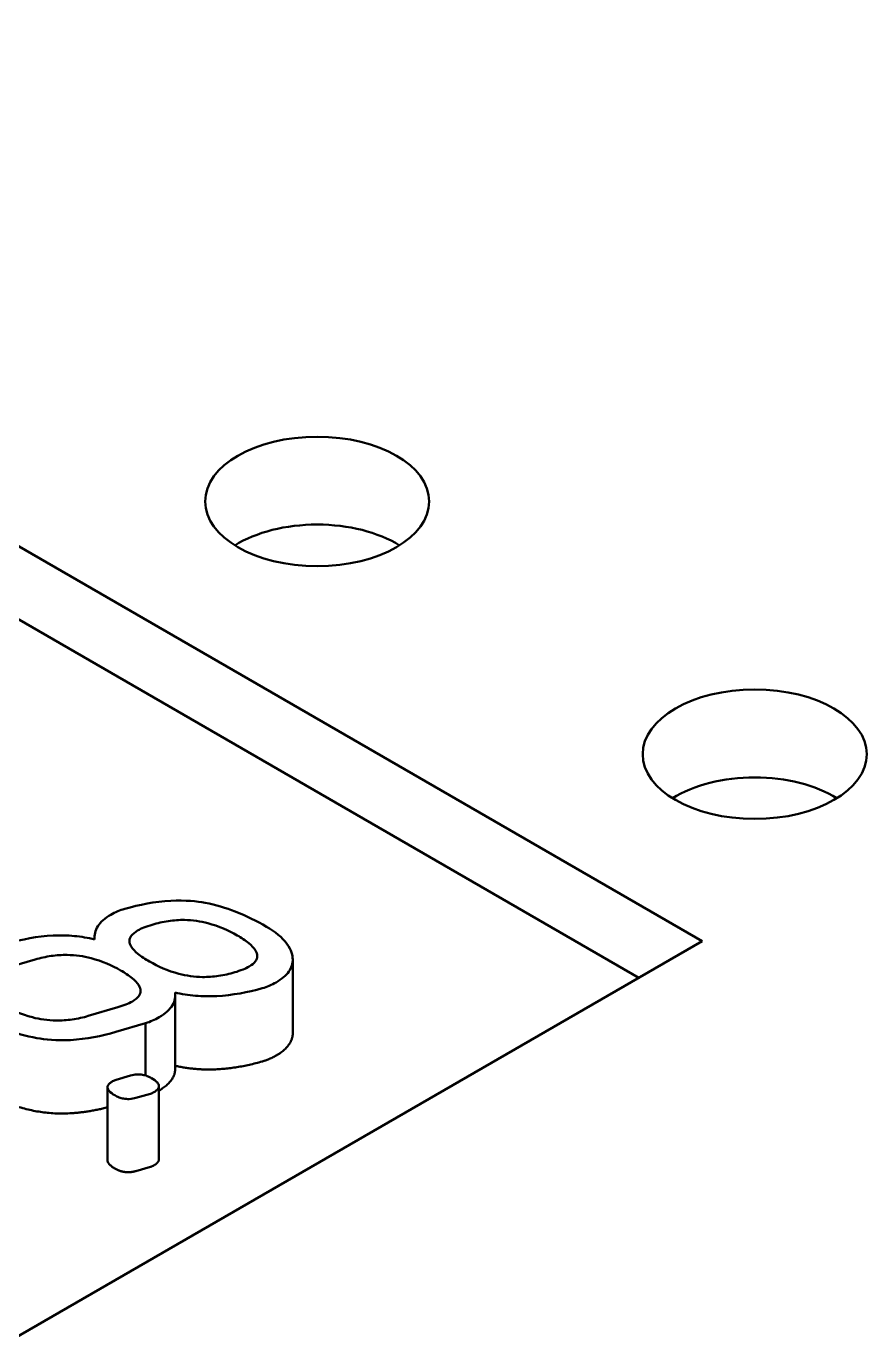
# Model space of a CAD drawing. Header units: millimetres. Extents: x 2121 to 4904, y 892 to 1933.
# Drawn here: x 3136.08 to 3143.12, y 1706.72 to 1717.74 of the extents above; entities that cross this region are included whole.
import ezdxf

# ---------------------------------------------------------------- set-up
doc = ezdxf.new("R2010")
doc.units = ezdxf.units.MM
doc.header["$LTSCALE"] = 1.8
doc.layers.add('외형선(ISO)', color=7, linetype='Continuous', lineweight=50)

msp = doc.modelspace()

# ---------------------------------------------------------------- linework, layer by layer
at = {"layer": '외형선(ISO)', "color": 7}
for p, q in [((3128.484, 1717.739), (3141.742, 1710.084)), ((3128.484, 1717.126), (3141.212, 1709.778)), ((3141.742, 1710.084), (3135.909, 1706.716)), ((3136.655, 1710.098), (3136.655, 1710.113)), ((3135.911, 1709.857), (3136.158, 1709.931)), ((3138.315, 1709.317), (3138.315, 1709.929)), ((3137.331, 1709.019), (3137.331, 1709.631)), ((3136.85, 1709.531), (3136.603, 1709.458)), ((3136.833, 1709.325), (3137.082, 1709.397)), ((3137.082, 1708.96), (3137.082, 1709.397)), ((3136.764, 1708.249), (3136.764, 1708.861)), ((3136.957, 1708.959), (3136.836, 1708.923)), ((3137.194, 1708.258), (3137.194, 1708.87)), ((3137.002, 1708.772), (3137.124, 1708.807)), ((3137.124, 1708.195), (3137.002, 1708.16))]:
    msp.add_line(p, q, dxfattribs=at)
for centre in [(3138.519, 1713.763), (3142.182, 1711.648)]:
    msp.add_ellipse(centre, major_axis=(0.938, 0), ratio=0.57735, dxfattribs=at)
for centre, major_axis in [((3138.519, 1713.028), (-0.938, 0)), ((3142.182, 1710.913), (-0.937, 0))]:
    msp.add_ellipse(centre, major_axis=major_axis, ratio=0.57735, start_param=3.887751, end_param=5.537027, dxfattribs=at)
for points, degree, knots in [([(3138.094, 1710.205), (3138.014, 1710.251), (3137.926, 1710.295), (3137.755, 1710.362), (3137.67, 1710.388), (3137.514, 1710.417), (3137.418, 1710.428), (3137.16, 1710.415), (3137.028, 1710.389), (3136.908, 1710.354)], 3, [-0.2492526, -0.2492526, -0.2492526, -0.2492526, -0.1695753, -0.1695753, -0.1037794, -0.1037794, -0.0540017, -0.0540017, 0, 0, 0, 0]), ([(3136.792, 1710.305), (3136.768, 1710.291), (3136.746, 1710.276), (3136.709, 1710.244), (3136.695, 1710.227), (3136.661, 1710.174), (3136.653, 1710.136), (3136.656, 1710.098)], 3, [-0.05306697, -0.05306697, -0.05306697, -0.05306697, -0.03943906, -0.03943906, -0.02626191, -0.02626191, 0, 0, 0, 0]), ([(3136.908, 1710.354), (3136.887, 1710.349), (3136.868, 1710.342), (3136.829, 1710.325), (3136.81, 1710.316), (3136.792, 1710.305)], 3, [-0.01923036, -0.01923036, -0.01923036, -0.01923036, -0.01013747, -0.01013747, 0, 0, 0, 0]), ([(3137.016, 1710.172), (3137.031, 1710.182), (3137.05, 1710.19), (3137.09, 1710.206), (3137.114, 1710.214), (3137.138, 1710.221)], 3, [-0.01971232, -0.01971232, -0.01971232, -0.01971232, -0.0107891, -0.0107891, 0, 0, 0, 0]), ([(3137.138, 1710.221), (3137.181, 1710.235), (3137.226, 1710.245), (3137.318, 1710.258), (3137.363, 1710.262), (3137.477, 1710.26), (3137.542, 1710.25), (3137.696, 1710.21), (3137.778, 1710.173), (3137.849, 1710.132)], 3, [-0.1051104, -0.1051104, -0.1051104, -0.1051104, -0.0856042, -0.0856042, -0.0673949, -0.0673949, -0.040092, -0.040092, 0, 0, 0, 0]), ([(3138.175, 1709.739), (3138.221, 1709.765), (3138.258, 1709.795), (3138.305, 1709.862), (3138.315, 1709.896), (3138.314, 1709.962), (3138.306, 1710.008), (3138.227, 1710.116), (3138.166, 1710.163), (3138.094, 1710.205)], 3, [-0.1759804, -0.1759804, -0.1759804, -0.1759804, -0.1269658, -0.1269658, -0.0809876, -0.0809876, -0.0404742, -0.0404742, 0, 0, 0, 0]), ([(3136.656, 1710.098), (3136.601, 1710.112), (3136.545, 1710.121), (3136.427, 1710.132), (3136.368, 1710.134), (3136.175, 1710.124), (3136.047, 1710.099), (3135.928, 1710.064)], 3, [-0.100957, -0.100957, -0.100957, -0.100957, -0.0772493, -0.0772493, -0.0533747, -0.0533747, 0, 0, 0, 0]), ([(3137.115, 1709.914), (3137.08, 1709.933), (3137.046, 1709.955), (3136.996, 1709.997), (3136.976, 1710.017), (3136.953, 1710.053), (3136.948, 1710.069), (3136.948, 1710.1), (3136.953, 1710.115), (3136.975, 1710.145), (3136.994, 1710.16), (3137.016, 1710.172)], 3, [-0.06908407, -0.06908407, -0.06908407, -0.06908407, -0.0495896, -0.0495896, -0.03407812, -0.03407812, -0.02283564, -0.02283564, -0.01249575, -0.01249575, 0, 0, 0, 0]), ([(3137.849, 1710.132), (3137.884, 1710.112), (3137.918, 1710.09), (3137.969, 1710.048), (3137.99, 1710.027), (3138.013, 1709.99), (3138.018, 1709.974), (3138.018, 1709.943), (3138.013, 1709.929), (3137.991, 1709.899), (3137.973, 1709.884), (3137.951, 1709.872)], 3, [-0.06957685, -0.06957685, -0.06957685, -0.06957685, -0.04972908, -0.04972908, -0.03398166, -0.03398166, -0.02271437, -0.02271437, -0.01241075, -0.01241075, 0, 0, 0, 0]), ([(3136.158, 1709.931), (3136.201, 1709.943), (3136.246, 1709.953), (3136.337, 1709.966), (3136.382, 1709.969), (3136.496, 1709.967), (3136.563, 1709.958), (3136.719, 1709.917), (3136.802, 1709.88), (3136.874, 1709.839)], 3, [-0.1057103, -0.1057103, -0.1057103, -0.1057103, -0.0864105, -0.0864105, -0.0683639, -0.0683639, -0.0405221, -0.0405221, 0, 0, 0, 0]), ([(3137.829, 1709.823), (3137.786, 1709.81), (3137.74, 1709.799), (3137.649, 1709.786), (3137.604, 1709.783), (3137.49, 1709.785), (3137.424, 1709.794), (3137.269, 1709.835), (3137.186, 1709.872), (3137.115, 1709.914)], 3, [-0.105604, -0.105604, -0.105604, -0.105604, -0.0861489, -0.0861489, -0.0679576, -0.0679576, -0.0405215, -0.0405215, 0, 0, 0, 0]), ([(3137.951, 1709.872), (3137.935, 1709.863), (3137.917, 1709.854), (3137.876, 1709.838), (3137.852, 1709.83), (3137.829, 1709.823)], 3, [-0.01971232, -0.01971232, -0.01971232, -0.01971232, -0.0107891, -0.0107891, 0, 0, 0, 0]), ([(3136.874, 1709.839), (3136.908, 1709.819), (3136.942, 1709.797), (3136.992, 1709.756), (3137.012, 1709.735), (3137.035, 1709.699), (3137.041, 1709.683), (3137.04, 1709.652), (3137.035, 1709.638), (3137.013, 1709.607), (3136.995, 1709.593), (3136.972, 1709.58)], 3, [-0.06908407, -0.06908407, -0.06908407, -0.06908407, -0.0495896, -0.0495896, -0.03407812, -0.03407812, -0.02283564, -0.02283564, -0.01249575, -0.01249575, 0, 0, 0, 0]), ([(3138.059, 1709.69), (3138.08, 1709.695), (3138.099, 1709.703), (3138.138, 1709.719), (3138.157, 1709.729), (3138.175, 1709.739)], 3, [-0.01925722, -0.01925722, -0.01925722, -0.01925722, -0.01001082, -0.01001082, 0, 0, 0, 0]), ([(3137.197, 1709.447), (3137.222, 1709.462), (3137.245, 1709.478), (3137.283, 1709.513), (3137.298, 1709.53), (3137.328, 1709.583), (3137.334, 1709.618), (3137.329, 1709.654)], 3, [-0.05306065, -0.05306065, -0.05306065, -0.05306065, -0.03856375, -0.03856375, -0.02470731, -0.02470731, 0, 0, 0, 0]), ([(3137.329, 1709.654), (3137.384, 1709.641), (3137.441, 1709.632), (3137.559, 1709.622), (3137.618, 1709.621), (3137.811, 1709.631), (3137.939, 1709.656), (3138.059, 1709.69)], 3, [-0.1009025, -0.1009025, -0.1009025, -0.1009025, -0.0772262, -0.0772262, -0.0533057, -0.0533057, 0, 0, 0, 0]), ([(3136.603, 1709.458), (3136.56, 1709.445), (3136.515, 1709.435), (3136.424, 1709.422), (3136.379, 1709.419), (3136.264, 1709.421), (3136.198, 1709.43), (3136.043, 1709.47), (3135.961, 1709.507), (3135.891, 1709.548)], 3, [-0.1052151, -0.1052151, -0.1052151, -0.1052151, -0.0858617, -0.0858617, -0.0677944, -0.0677944, -0.0400855, -0.0400855, 0, 0, 0, 0]), ([(3136.972, 1709.58), (3136.956, 1709.57), (3136.937, 1709.562), (3136.897, 1709.545), (3136.874, 1709.538), (3136.85, 1709.531)], 3, [-0.01989755, -0.01989755, -0.01989755, -0.01989755, -0.01044879, -0.01044879, 0, 0, 0, 0]), ([(3135.645, 1709.475), (3135.727, 1709.428), (3135.817, 1709.383), (3135.993, 1709.315), (3136.08, 1709.289), (3136.242, 1709.26), (3136.335, 1709.249), (3136.587, 1709.264), (3136.715, 1709.29), (3136.833, 1709.325)], 3, [-0.2396282, -0.2396282, -0.2396282, -0.2396282, -0.1637242, -0.1637242, -0.1009864, -0.1009864, -0.0530192, -0.0530192, 0, 0, 0, 0]), ([(3137.082, 1709.397), (3137.103, 1709.403), (3137.122, 1709.411), (3137.161, 1709.427), (3137.179, 1709.437), (3137.197, 1709.447)], 3, [-0.01920575, -0.01920575, -0.01920575, -0.01920575, -0.00986769, -0.00986769, 0, 0, 0, 0]), ([(3137.133, 1708.937), (3137.122, 1708.944), (3137.109, 1708.95), (3137.084, 1708.96), (3137.071, 1708.963), (3137.042, 1708.968), (3137.026, 1708.969), (3136.992, 1708.967), (3136.974, 1708.964), (3136.957, 1708.959)], 3, [-0.02611737, -0.02611737, -0.02611737, -0.02611737, -0.01964564, -0.01964564, -0.01398276, -0.01398276, -0.0075646, -0.0075646, 0, 0, 0, 0]), ([(3136.764, 1708.693), (3136.472, 1708.619), (3135.948, 1708.688), (3135.645, 1708.863)], 2, [0.104573, 0.104573, 0.104573, 1, 2, 2, 2]), ([(3136.806, 1708.911), (3136.797, 1708.906), (3136.79, 1708.901), (3136.778, 1708.89), (3136.773, 1708.885), (3136.765, 1708.872), (3136.764, 1708.865), (3136.766, 1708.848), (3136.771, 1708.839), (3136.789, 1708.817), (3136.807, 1708.804), (3136.826, 1708.794)], 3, [-0.03089014, -0.03089014, -0.03089014, -0.03089014, -0.0262839, -0.0262839, -0.02217317, -0.02217317, -0.01685765, -0.01685765, -0.01049185, -0.01049185, 0, 0, 0, 0]), ([(3136.836, 1708.923), (3136.831, 1708.922), (3136.826, 1708.921), (3136.816, 1708.916), (3136.81, 1708.914), (3136.806, 1708.911)], 3, [-0.004992203, -0.004992203, -0.004992203, -0.004992203, -0.002805938, -0.002805938, 0, 0, 0, 0]), ([(3137.153, 1708.821), (3137.161, 1708.825), (3137.169, 1708.83), (3137.181, 1708.841), (3137.186, 1708.846), (3137.193, 1708.859), (3137.195, 1708.867), (3137.193, 1708.883), (3137.188, 1708.892), (3137.17, 1708.914), (3137.152, 1708.927), (3137.133, 1708.937)], 3, [-0.03089014, -0.03089014, -0.03089014, -0.03089014, -0.0262839, -0.0262839, -0.02217317, -0.02217317, -0.01685765, -0.01685765, -0.01049185, -0.01049185, 0, 0, 0, 0]), ([(3136.826, 1708.794), (3136.836, 1708.787), (3136.848, 1708.782), (3136.873, 1708.772), (3136.885, 1708.769), (3136.914, 1708.763), (3136.93, 1708.762), (3136.966, 1708.764), (3136.984, 1708.767), (3137.002, 1708.772)], 3, [-0.02605506, -0.02605506, -0.02605506, -0.02605506, -0.01989248, -0.01989248, -0.01444439, -0.01444439, -0.0078256, -0.0078256, 0, 0, 0, 0]), ([(3137.124, 1708.807), (3137.129, 1708.809), (3137.133, 1708.81), (3137.143, 1708.815), (3137.148, 1708.818), (3137.153, 1708.821)], 3, [-0.004892519, -0.004892519, -0.004892519, -0.004892519, -0.002791626, -0.002791626, 0, 0, 0, 0])]:
    msp.add_open_spline(points, degree=degree, knots=knots, dxfattribs=at)
for points in [[(3138.315, 1709.317), (3138.315, 1709.207), (3138.175, 1709.126)], [(3138.059, 1709.077), (3137.663, 1708.964), (3137.331, 1709.041)], [(3138.175, 1709.126), (3138.119, 1709.094), (3138.059, 1709.077)], [(3137.331, 1709.019), (3137.331, 1708.912), (3137.197, 1708.835)], [(3137.197, 1708.835), (3137.195, 1708.834), (3137.194, 1708.833)], [(3136.826, 1708.181), (3136.764, 1708.217), (3136.764, 1708.249)], [(3137.153, 1708.208), (3137.136, 1708.198), (3137.124, 1708.195)], [(3137.194, 1708.258), (3137.194, 1708.232), (3137.153, 1708.208)], [(3137.002, 1708.16), (3136.909, 1708.133), (3136.826, 1708.181)]]:
    msp.add_open_spline(points, degree=2, dxfattribs=at)

doc.saveas('drawing.dxf')
